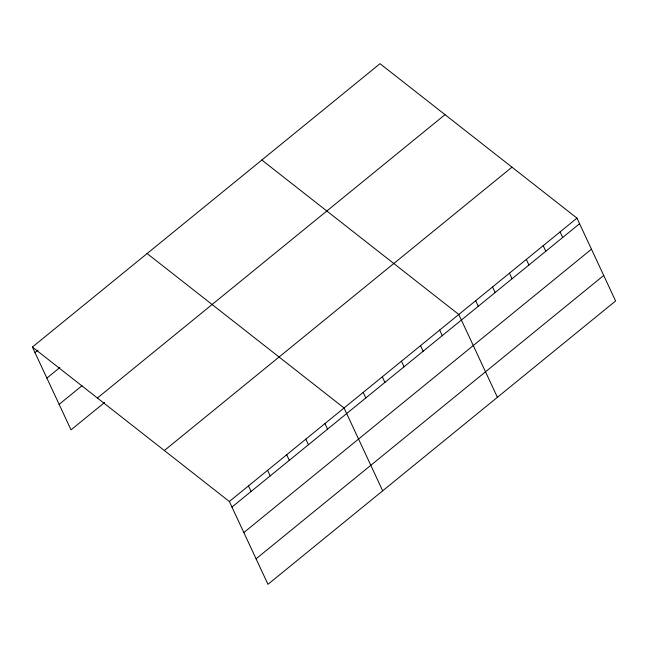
<?xml version="1.0" encoding="UTF-8"?>
<svg xmlns="http://www.w3.org/2000/svg" width="648" height="648" viewBox="0 0 648 648"><rect width="100%" height="100%" fill="white"/><g stroke="black" fill="none" stroke-linecap="round" stroke-linejoin="round"><path stroke-width="0.97" d="M32.4 347.045L380.028 63.69L576.979 218.141L615.6 300.956L267.972 584.31L229.351 501.495L32.4 347.045L71.021 429.859L104.668 402.432M35 352.617L38.062 350.123M46.883 378.108L59.883 367.513M59.13 404.368L82.077 385.673M97.394 398.01L445.022 114.656M164.357 450.522L511.985 167.168M229.351 501.495L576.979 218.141M231.952 507.068L579.579 223.714M243.834 532.559L591.47 249.205M256.082 558.819L603.717 275.465M261.833 160.032L458.784 314.474L497.405 397.297M147.12 253.538L344.072 407.989L382.685 490.803M560.099 231.903L562.699 237.476M543.21 245.665L545.81 251.238M526.33 259.427L528.922 265M509.441 273.189L512.042 278.762M492.553 286.951L495.153 292.523M475.673 300.713L478.273 306.293M439.668 330.067L442.268 335.64M420.544 345.651L423.144 351.224M401.428 361.236L404.028 366.809M382.312 376.82L384.904 382.393M363.188 392.405L365.788 397.977M324.948 423.573L327.548 429.146M305.832 439.158L308.432 444.731M286.708 454.742L289.308 460.315M267.592 470.327L270.192 475.899M248.468 485.911L251.068 491.484"/></g></svg>
